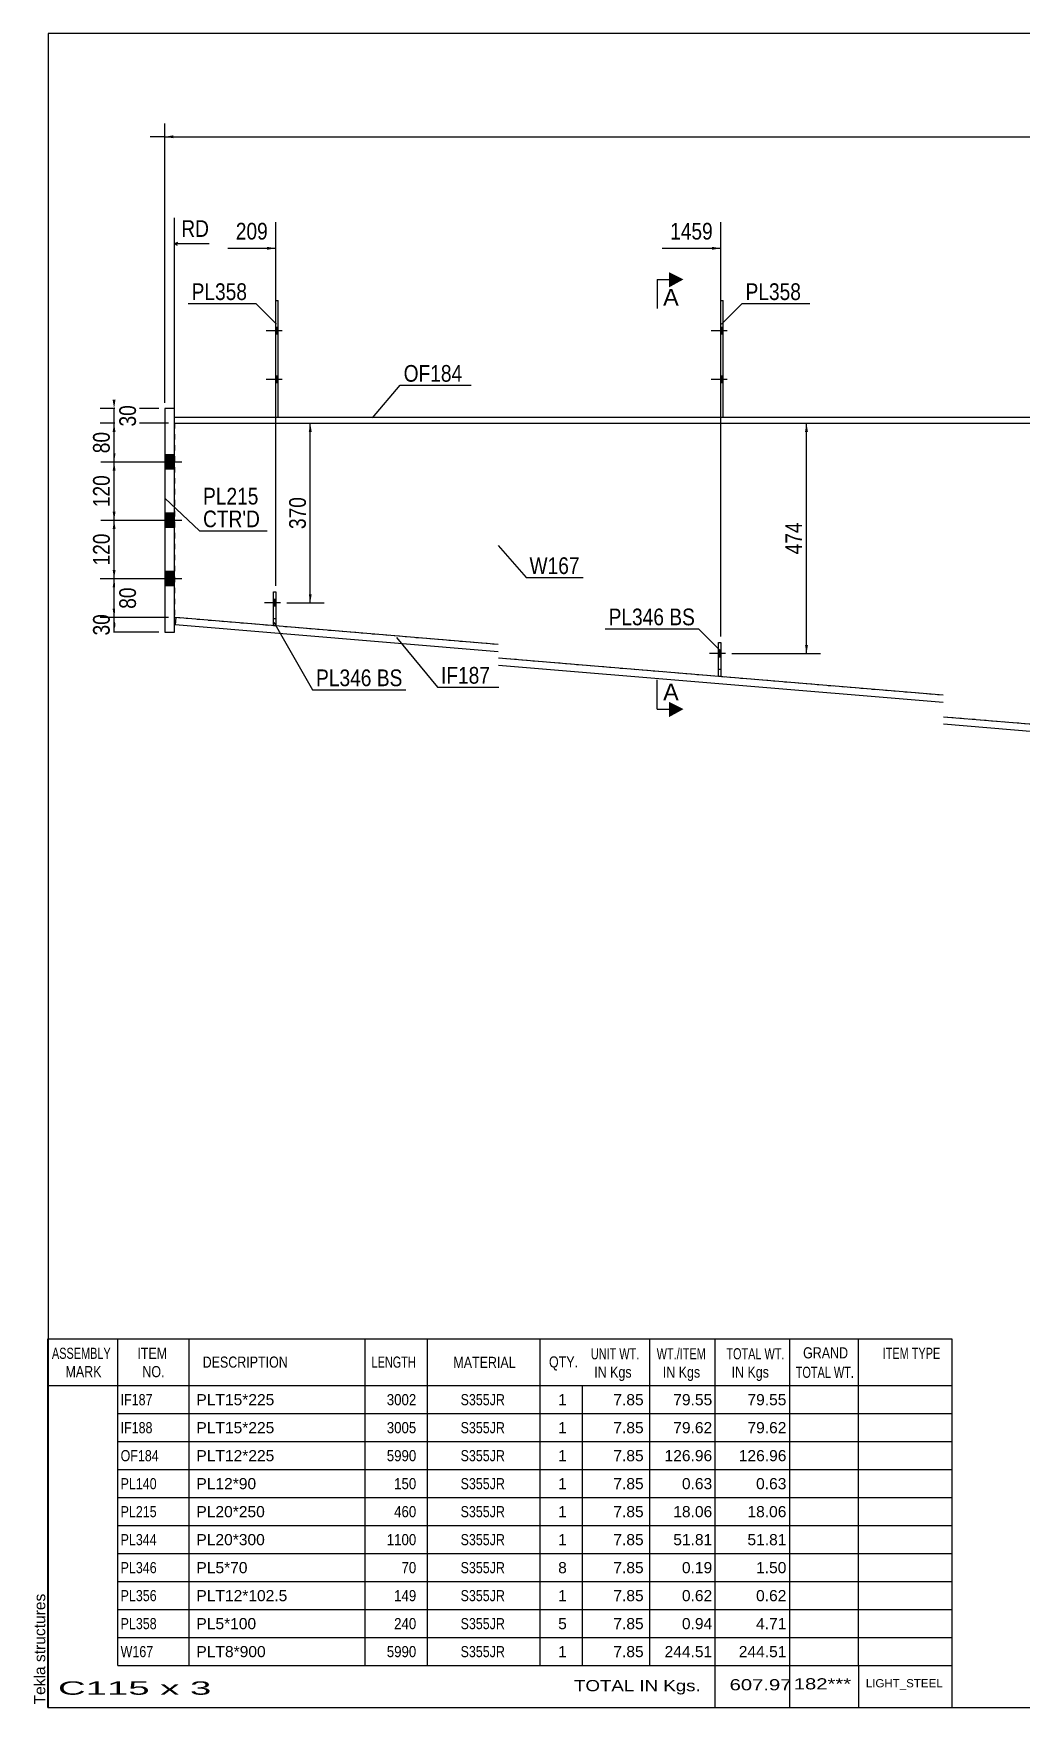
# Model space of a CAD drawing. Header units: millimetres. Extents: x -274 to 139, y -148 to 139.
# Drawn here: x -273.7 to -104.4, y -148 to 139 of the extents above; entities that cross this region are included whole.
import ezdxf

# ---------------------------------------------------------------- set-up
doc = ezdxf.new("R2010")
doc.units = ezdxf.units.MM
doc.linetypes.add('DXK_LINE_DOT1', pattern=[1.8814, 0.9407, -0.9407])
doc.linetypes.add('DXK_LINE_DOT2', pattern=[3.9198, 1.9599, -1.9599])
doc.styles.add('Arial', font='ARIAL.TTF', dxfattribs={"height": 0.2})
doc.styles.add('Arial Narrow', font='ARIALN.TTF', dxfattribs={"height": 0.2})

# ---------------------------------------------------------------- blocks, each defined once
blk = doc.blocks.new('Unknown-622306118-1210')
at = {"color": 5, "linetype": 'Continuous'}
for p, q in [((138.78, 139.04), (-271.22, 139.04)), ((-271.22, 139.04), (-271.22, -147.96)), ((138.78, -147.96), (138.78, 139.04)), ((-271.22, -147.96), (138.78, -147.96))]:
    blk.add_line(p, q, dxfattribs=at)
at = {"color": 174, "linetype": 'Continuous', "style": 'Arial'}
blk.add_text('Tekla structures', height=1.9102, rotation=90, dxfattribs=at).set_placement((-271.72, -147.46))
blk = doc.blocks.new('Part-622306118-5937 - 1360')
at = {"color": 7, "linetype": 'DXK_LINE_DOT1'}
for p, q in [((-232.62, 37.49), (-232.62, 43.32)), ((-232.62, 43.32), (-232.2, 43.32)), ((-232.2, 43.32), (-232.2, 37.49)), ((-232.62, 38.74), (-232.2, 38.74)), ((-232.2, 37.49), (-232.62, 37.49))]:
    blk.add_line(p, q, dxfattribs=at)
blk = doc.blocks.new('Part-622306118-1471 - 1360')
at = {"color": 2, "linetype": 'Continuous'}
for p, q in [((-249.33, 38.88), (-249.44, 37.63)), ((-194.12, 33.01), (-249.44, 37.63)), ((-194.12, 34.27), (-249.33, 38.88)), ((-117.85, 25.57), (-194.02, 31.93)), ((-117.85, 24.32), (-194.02, 30.67)), ((-72.47, 18.06), (-117.75, 21.84)), ((-72.57, 16.82), (-117.75, 20.59)), ((-72.57, 16.82), (-72.47, 18.06))]:
    blk.add_line(p, q, dxfattribs=at)
blk = doc.blocks.new('Bolt-622306118-1734 - 1360')
at = {"color": 3, "linetype": 'DXK_LINE_DOT2'}
for p, q in [((-155.14, 32.71), (-157.89, 32.71)), ((-155.93, 33.29), (-156.35, 33.29)), ((-155.93, 32.13), (-156.35, 32.13))]:
    blk.add_line(p, q, dxfattribs=at)
blk = doc.blocks.new('Part-622306118-1449 - 1360')
at = {"color": 2, "linetype": 'Continuous'}
for p, q in [((-249.58, 73.23), (-194.12, 73.23)), ((-249.58, 72.23), (-194.12, 72.23)), ((-194.02, 73.23), (-117.85, 73.23)), ((-194.02, 72.23), (-117.85, 72.23)), ((-117.75, 73.23), (-35.47, 73.23)), ((-117.75, 72.23), (-35.47, 72.23)), ((-35.37, 73.23), (40.51, 73.23)), ((-35.37, 72.23), (40.51, 72.23)), ((40.61, 73.23), (93.81, 73.23)), ((40.61, 72.23), (93.81, 72.23))]:
    blk.add_line(p, q, dxfattribs=at)
at = {"color": 7, "linetype": 'DXK_LINE_DOT1'}
for p, q in [((-249.58, 72.23), (-249.58, 73.23)), ((93.81, 72.23), (93.81, 73.23))]:
    blk.add_line(p, q, dxfattribs=at)
blk = doc.blocks.new('Part-622306118-1498 - 1360')
at = {"color": 7, "linetype": 'DXK_LINE_DOT1'}
for p, q in [((-249.58, 72.23), (-194.12, 72.23)), ((-249.58, 72.23), (-249.58, 38.9)), ((-194.02, 72.23), (-117.85, 72.23)), ((-117.75, 72.23), (-35.47, 72.23)), ((-35.37, 72.23), (40.51, 72.23)), ((40.61, 72.23), (93.81, 72.23)), ((93.81, 72.23), (93.81, -2.77)), ((-194.12, 34.27), (-249.33, 38.88)), ((-117.85, 25.57), (-194.02, 31.93)), ((-35.47, 14.97), (-117.75, 21.84)), ((40.51, 5.4), (-35.37, 11.73)), ((93.81, -2.77), (40.61, 1.67))]:
    blk.add_line(p, q, dxfattribs=at)
at = {"color": 2, "linetype": 'Continuous'}
blk.add_line((-249.58, 38.9), (-249.33, 38.88), dxfattribs=at)
blk = doc.blocks.new('Bolt-622306118-5947 - 1360')
at = {"linetype": 'Continuous'}
blk.add_hatch(color=3, dxfattribs=at).paths.add_polyline_path([(-232.2, 40.82), (-232.2, 41.99), (-232.62, 41.99), (-232.62, 40.82)])
at = {"color": 3, "linetype": 'Continuous'}
for p, q in [((-231.41, 41.4), (-234.16, 41.4)), ((-232.2, 41.99), (-232.62, 41.99)), ((-232.2, 40.82), (-232.62, 40.82))]:
    blk.add_line(p, q, dxfattribs=at)
blk = doc.blocks.new('Part-622306118-1506 - 1360')
at = {"color": 7, "linetype": 'DXK_LINE_DOT1'}
for p, q in [((-156.35, 28.79), (-156.35, 34.63)), ((-156.35, 34.63), (-155.93, 34.63)), ((-155.93, 34.63), (-155.93, 28.79)), ((-156.35, 30.04), (-155.93, 30.04)), ((-155.93, 28.79), (-156.35, 28.79))]:
    blk.add_line(p, q, dxfattribs=at)
blk = doc.blocks.new('Bolt-622306118-1737 - 1360')
at = {"linetype": 'Continuous'}
blk.add_hatch(color=3, dxfattribs=at).paths.add_polyline_path([(-155.93, 32.13), (-155.93, 33.29), (-156.35, 33.29), (-156.35, 32.13)])
at = {"color": 3, "linetype": 'Continuous'}
for p, q in [((-155.14, 32.71), (-157.89, 32.71)), ((-155.93, 33.29), (-156.35, 33.29)), ((-155.93, 32.13), (-156.35, 32.13))]:
    blk.add_line(p, q, dxfattribs=at)
blk = doc.blocks.new('Part-622306118-1607 - 1360')
at = {"color": 2, "linetype": 'Continuous'}
for p, q in [((-249.58, 74.73), (-251.25, 74.73)), ((-251.25, 74.73), (-251.25, 36.4)), ((-249.58, 36.4), (-249.58, 74.73)), ((-251.25, 36.4), (-249.58, 36.4))]:
    blk.add_line(p, q, dxfattribs=at)
blk = doc.blocks.new('Part-622306118-1553 - 1360')
at = {"color": 2, "linetype": 'Continuous'}
for p, q in [((-156.35, 28.79), (-156.35, 34.63)), ((-156.35, 34.63), (-155.93, 34.63)), ((-155.93, 34.63), (-155.93, 28.79)), ((-155.93, 28.79), (-156.35, 28.79))]:
    blk.add_line(p, q, dxfattribs=at)
blk = doc.blocks.new('Bolt-622306118-1554 - 1360')
at = {"linetype": 'Continuous'}
for points in [[(-251.25, 66.81), (-251.25, 64.31), (-249.58, 64.31), (-249.58, 66.81)], [(-251.25, 66.81), (-251.25, 64.31), (-249.58, 64.31), (-249.58, 66.81)], [(-251.25, 56.81), (-251.25, 54.31), (-249.58, 54.31), (-249.58, 56.81)], [(-251.25, 56.81), (-251.25, 54.31), (-249.58, 54.31), (-249.58, 56.81)], [(-251.25, 46.81), (-251.25, 44.31), (-249.58, 44.31), (-249.58, 46.81)], [(-251.25, 46.81), (-251.25, 44.31), (-249.58, 44.31), (-249.58, 46.81)]]:
    blk.add_hatch(color=3, dxfattribs=at).paths.add_polyline_path(points)
at = {"color": 3, "linetype": 'Continuous'}
for p, q in [((-249.58, 66.81), (-251.25, 66.81)), ((-249.58, 66.81), (-251.25, 66.81)), ((-248.33, 65.56), (-251.25, 65.56)), ((-248.33, 65.56), (-251.25, 65.56)), ((-249.58, 64.31), (-251.25, 64.31)), ((-249.58, 64.31), (-251.25, 64.31)), ((-249.58, 56.81), (-251.25, 56.81)), ((-249.58, 56.81), (-251.25, 56.81)), ((-248.33, 55.56), (-251.25, 55.56)), ((-248.33, 55.56), (-251.25, 55.56)), ((-249.58, 54.31), (-251.25, 54.31)), ((-249.58, 54.31), (-251.25, 54.31)), ((-249.58, 46.81), (-251.25, 46.81)), ((-249.58, 46.81), (-251.25, 46.81)), ((-248.33, 45.56), (-251.25, 45.56)), ((-248.33, 45.56), (-251.25, 45.56)), ((-249.58, 44.31), (-251.25, 44.31)), ((-249.58, 44.31), (-251.25, 44.31))]:
    blk.add_line(p, q, dxfattribs=at)
blk = doc.blocks.new('Part-622306118-1743 - 1360')
at = {"color": 2, "linetype": 'Continuous'}
for p, q in [((-155.93, 73.23), (-155.93, 93.23)), ((-155.93, 93.23), (-155.52, 93.23)), ((-155.52, 73.23), (-155.52, 93.23))]:
    blk.add_line(p, q, dxfattribs=at)
at = {"color": 7, "linetype": 'DXK_LINE_DOT1'}
blk.add_line((-155.93, 73.23), (-155.52, 73.23), dxfattribs=at)
blk = doc.blocks.new('Bolt-622306118-1744 - 1360')
at = {"linetype": 'Continuous'}
for points in [[(-155.52, 87.48), (-155.52, 88.65), (-155.93, 88.65), (-155.93, 87.48)], [(-155.52, 87.48), (-155.52, 88.65), (-155.93, 88.65), (-155.93, 87.48)], [(-155.52, 79.15), (-155.52, 80.31), (-155.93, 80.31), (-155.93, 79.15)], [(-155.52, 79.15), (-155.52, 80.31), (-155.93, 80.31), (-155.93, 79.15)]]:
    blk.add_hatch(color=3, dxfattribs=at).paths.add_polyline_path(points)
at = {"color": 3, "linetype": 'Continuous'}
for p, q in [((-154.85, 88.06), (-157.6, 88.06)), ((-154.85, 88.06), (-157.6, 88.06)), ((-155.52, 88.65), (-155.93, 88.65)), ((-155.52, 88.65), (-155.93, 88.65)), ((-155.52, 87.48), (-155.93, 87.48)), ((-155.52, 87.48), (-155.93, 87.48)), ((-154.85, 79.73), (-157.6, 79.73)), ((-154.85, 79.73), (-157.6, 79.73)), ((-155.52, 80.31), (-155.93, 80.31)), ((-155.52, 80.31), (-155.93, 80.31)), ((-155.52, 79.15), (-155.93, 79.15)), ((-155.52, 79.15), (-155.93, 79.15))]:
    blk.add_line(p, q, dxfattribs=at)
blk = doc.blocks.new('Part-622306118-5936 - 1360')
at = {"color": 2, "linetype": 'Continuous'}
for p, q in [((-232.2, 73.23), (-232.2, 93.23)), ((-232.2, 93.23), (-231.78, 93.23)), ((-231.78, 73.23), (-231.78, 93.23))]:
    blk.add_line(p, q, dxfattribs=at)
at = {"color": 7, "linetype": 'DXK_LINE_DOT1'}
blk.add_line((-232.2, 73.23), (-231.78, 73.23), dxfattribs=at)
blk = doc.blocks.new('Part-622306118-5940 - 1360')
at = {"color": 2, "linetype": 'Continuous'}
for p, q in [((-232.62, 37.49), (-232.62, 43.32)), ((-232.62, 43.32), (-232.2, 43.32)), ((-232.2, 43.32), (-232.2, 37.49)), ((-232.2, 37.49), (-232.62, 37.49))]:
    blk.add_line(p, q, dxfattribs=at)
blk = doc.blocks.new('Bolt-622306118-5943 - 1360')
at = {"linetype": 'Continuous'}
for points in [[(-231.78, 87.48), (-231.78, 88.65), (-232.2, 88.65), (-232.2, 87.48)], [(-231.78, 87.48), (-231.78, 88.65), (-232.2, 88.65), (-232.2, 87.48)], [(-231.78, 79.15), (-231.78, 80.31), (-232.2, 80.31), (-232.2, 79.15)], [(-231.78, 79.15), (-231.78, 80.31), (-232.2, 80.31), (-232.2, 79.15)]]:
    blk.add_hatch(color=3, dxfattribs=at).paths.add_polyline_path(points)
at = {"color": 3, "linetype": 'Continuous'}
for p, q in [((-231.12, 88.06), (-233.87, 88.06)), ((-231.12, 88.06), (-233.87, 88.06)), ((-231.78, 88.65), (-232.2, 88.65)), ((-231.78, 88.65), (-232.2, 88.65)), ((-231.78, 87.48), (-232.2, 87.48)), ((-231.78, 87.48), (-232.2, 87.48)), ((-231.12, 79.73), (-233.87, 79.73)), ((-231.12, 79.73), (-233.87, 79.73)), ((-231.78, 80.31), (-232.2, 80.31)), ((-231.78, 80.31), (-232.2, 80.31)), ((-231.78, 79.15), (-232.2, 79.15)), ((-231.78, 79.15), (-232.2, 79.15))]:
    blk.add_line(p, q, dxfattribs=at)
blk = doc.blocks.new('Bolt-622306118-5944 - 1360')
at = {"color": 3, "linetype": 'DXK_LINE_DOT2'}
for p, q in [((-231.41, 41.4), (-234.16, 41.4)), ((-232.2, 41.99), (-232.62, 41.99)), ((-232.2, 40.82), (-232.62, 40.82))]:
    blk.add_line(p, q, dxfattribs=at)
blk = doc.blocks.new('StraightDimension-622306118-2056 - 1360')
at = {"linetype": 'Continuous'}
for points in [[(-141.5, 70.73), (-141.25, 72.23), (-141, 70.73)], [(-141, 34.21), (-141.25, 32.71), (-141.5, 34.21)]]:
    blk.add_hatch(color=7, dxfattribs=at).paths.add_polyline_path(points)
at = {"color": 7, "linetype": 'Continuous'}
for p, q in [((-154.04, 72.23), (-138.85, 72.23)), ((-141.25, 32.71), (-141.25, 72.23)), ((-154.04, 32.71), (-138.85, 32.71))]:
    blk.add_line(p, q, dxfattribs=at)
at = {"color": 0}
blk.add_wipeout([(-141.4, 55.81), (-145.6, 55.81), (-145.6, 49.13), (-141.4, 49.13)], dxfattribs=at)
at = {"color": 3, "style": 'Arial Narrow'}
blk.add_text('474', height=2.863, rotation=90.0002, dxfattribs=at).set_placement((-142, 49.73))
blk = doc.blocks.new('StraightDimension-622306118-1931 - 1360')
at = {"linetype": 'Continuous'}
for points in [[(-260.17, 54.06), (-259.92, 55.56), (-259.67, 54.06)], [(-259.67, 47.06), (-259.92, 45.56), (-260.17, 47.06)]]:
    blk.add_hatch(color=7, dxfattribs=at).paths.add_polyline_path(points)
at = {"color": 7, "linetype": 'Continuous'}
for p, q in [((-250.58, 55.56), (-262.17, 55.56)), ((-259.92, 45.56), (-259.92, 55.56)), ((-250.58, 45.56), (-262.17, 45.56))]:
    blk.add_line(p, q, dxfattribs=at)
at = {"color": 0}
blk.add_wipeout([(-260.08, 53.9), (-264.28, 53.9), (-264.28, 47.22), (-260.08, 47.22)], dxfattribs=at)
at = {"color": 3, "style": 'Arial Narrow'}
blk.add_text('120', height=2.863, rotation=90.0002, dxfattribs=at).set_placement((-260.67, 47.82))
blk = doc.blocks.new('StraightDimension-622306118-1920 - 1360')
at = {"linetype": 'Continuous'}
for points in [[(-260.17, 37.4), (-259.92, 38.9), (-259.67, 37.4)], [(-259.67, 37.9), (-259.92, 36.4), (-260.17, 37.9)]]:
    blk.add_hatch(color=7, dxfattribs=at).paths.add_polyline_path(points)
at = {"color": 7, "linetype": 'Continuous'}
for p, q in [((-250.58, 38.9), (-262.17, 38.9)), ((-259.92, 36.4), (-259.92, 38.9)), ((-252.25, 36.4), (-262.17, 36.4))]:
    blk.add_line(p, q, dxfattribs=at)
at = {"color": 0}
blk.add_wipeout([(-260.07, 40.07), (-264.27, 40.07), (-264.27, 35.22), (-260.07, 35.22)], dxfattribs=at)
at = {"color": 3, "style": 'Arial Narrow'}
blk.add_text('30', height=2.863, rotation=90.0002, dxfattribs=at).set_placement((-260.67, 35.82))
blk = doc.blocks.new('StraightDimension-622306118-1948 - 1360')
at = {"linetype": 'Continuous'}
for points in [[(-260.17, 70.73), (-259.92, 72.23), (-259.67, 70.73)], [(-259.67, 67.06), (-259.92, 65.56), (-260.17, 67.06)]]:
    blk.add_hatch(color=7, dxfattribs=at).paths.add_polyline_path(points)
at = {"color": 7, "linetype": 'Continuous'}
for p, q in [((-250.58, 72.23), (-262.17, 72.23)), ((-259.92, 65.56), (-259.92, 72.23)), ((-250.58, 65.56), (-262.17, 65.56))]:
    blk.add_line(p, q, dxfattribs=at)
at = {"color": 0}
blk.add_wipeout([(-260.07, 71.32), (-264.27, 71.32), (-264.27, 66.47), (-260.07, 66.47)], dxfattribs=at)
at = {"color": 3, "style": 'Arial Narrow'}
blk.add_text('80', height=2.863, rotation=90.0002, dxfattribs=at).set_placement((-260.67, 67.07))
blk = doc.blocks.new('StraightDimension-622306118-1965 - 1360')
at = {"linetype": 'Continuous'}
for points in [[(-259.67, 76.23), (-259.92, 74.73), (-260.17, 76.23)], [(-260.17, 70.73), (-259.92, 72.23), (-259.67, 70.73)]]:
    blk.add_hatch(color=7, dxfattribs=at).paths.add_polyline_path(points)
at = {"color": 7, "linetype": 'Continuous'}
for p, q in [((-252.25, 74.73), (-262.32, 74.73)), ((-259.92, 72.23), (-259.92, 74.73)), ((-250.58, 72.23), (-262.32, 72.23))]:
    blk.add_line(p, q, dxfattribs=at)
at = {"color": 0}
blk.add_wipeout([(-255.57, 75.91), (-259.77, 75.91), (-259.77, 71.05), (-255.57, 71.05)], dxfattribs=at)
at = {"color": 3, "style": 'Arial Narrow'}
blk.add_text('30', height=2.863, rotation=90.0002, dxfattribs=at).set_placement((-256.17, 71.65))
blk = doc.blocks.new('StraightDimension-622306118-1975 - 1360')
at = {"linetype": 'Continuous'}
for points in [[(-260.17, 44.06), (-259.92, 45.56), (-259.67, 44.06)], [(-259.67, 40.4), (-259.92, 38.9), (-260.17, 40.4)]]:
    blk.add_hatch(color=7, dxfattribs=at).paths.add_polyline_path(points)
at = {"color": 7, "linetype": 'Continuous'}
for p, q in [((-250.58, 45.56), (-262.32, 45.56)), ((-259.92, 38.9), (-259.92, 45.56)), ((-250.58, 38.9), (-262.32, 38.9))]:
    blk.add_line(p, q, dxfattribs=at)
at = {"color": 0}
blk.add_wipeout([(-255.57, 44.66), (-259.77, 44.66), (-259.77, 39.8), (-255.57, 39.8)], dxfattribs=at)
at = {"color": 3, "style": 'Arial Narrow'}
blk.add_text('80', height=2.863, rotation=90.0002, dxfattribs=at).set_placement((-256.17, 40.4))
blk = doc.blocks.new('StraightDimension-622306118-1992 - 1360')
at = {"linetype": 'Continuous'}
for points in [[(-260.17, 64.06), (-259.92, 65.56), (-259.67, 64.06)], [(-259.67, 57.06), (-259.92, 55.56), (-260.17, 57.06)]]:
    blk.add_hatch(color=7, dxfattribs=at).paths.add_polyline_path(points)
at = {"color": 7, "linetype": 'Continuous'}
for p, q in [((-250.58, 65.56), (-262.17, 65.56)), ((-259.92, 55.56), (-259.92, 65.56)), ((-250.58, 55.56), (-262.17, 55.56))]:
    blk.add_line(p, q, dxfattribs=at)
at = {"color": 0}
blk.add_wipeout([(-260.08, 63.9), (-264.28, 63.9), (-264.28, 57.22), (-260.08, 57.22)], dxfattribs=at)
at = {"color": 3, "style": 'Arial Narrow'}
blk.add_text('120', height=2.863, rotation=90.0002, dxfattribs=at).set_placement((-260.67, 57.82))
blk = doc.blocks.new('StraightDimension-622306118-2010 - 1360')
at = {"linetype": 'Continuous'}
for points in [[(-249.75, 121.08), (-251.25, 121.33), (-249.75, 121.58)], [(93.97, 121.58), (95.47, 121.33), (93.97, 121.08)]]:
    blk.add_hatch(color=7, dxfattribs=at).paths.add_polyline_path(points)
at = {"color": 7, "linetype": 'Continuous'}
for p, q in [((-251.25, 75.73), (-251.25, 123.58)), ((95.47, 81.56), (95.47, 123.58)), ((-251.25, 121.33), (-253.75, 121.33)), ((-251.25, 121.33), (95.47, 121.33)), ((95.47, 121.33), (97.97, 121.33))]:
    blk.add_line(p, q, dxfattribs=at)
at = {"color": 0}
blk.add_wipeout([(-73.63, 121.48), (-73.63, 125.68), (-82.14, 125.68), (-82.14, 121.48)], dxfattribs=at)
at = {"color": 3, "style": 'Arial Narrow'}
blk.add_text('6030', height=2.863, dxfattribs=at).set_placement((-81.54, 122.08))
blk = doc.blocks.new('StraightDimension-622306118-6628 - 1360')
at = {"linetype": 'Continuous'}
blk.add_hatch(color=7, dxfattribs=at).paths.add_polyline_path([(-157.43, 102.46), (-155.93, 102.21), (-157.43, 101.96)])
at = {"color": 7, "linetype": 'Continuous'}
for p, q in [((-155.93, 35.63), (-155.93, 106.71)), ((-165.99, 102.21), (-155.93, 102.21))]:
    blk.add_line(p, q, dxfattribs=at)
at = {"color": 0}
blk.add_wipeout([(-156.71, 103.11), (-156.71, 107.31), (-165.22, 107.31), (-165.22, 103.11)], dxfattribs=at)
at = {"color": 3, "style": 'Arial Narrow'}
blk.add_text('1459', height=2.863, dxfattribs=at).set_placement((-164.62, 103.71))
blk = doc.blocks.new('StraightDimension-622306118-6629 - 1360')
at = {"linetype": 'Continuous'}
blk.add_hatch(color=7, dxfattribs=at).paths.add_polyline_path([(-233.7, 102.46), (-232.2, 102.21), (-233.7, 101.96)])
at = {"color": 7, "linetype": 'Continuous'}
for p, q in [((-232.2, 44.32), (-232.2, 106.71)), ((-240.43, 102.21), (-232.2, 102.21))]:
    blk.add_line(p, q, dxfattribs=at)
at = {"color": 0, "linetype": 'Continuous'}
blk.add_wipeout([(-243.05, 103.56), (-243.05, 107.76), (-249, 107.76), (-249, 103.56)], dxfattribs=at)
at = {"color": 7, "linetype": 'Continuous'}
for p, q in [((-249.58, 74.23), (-249.58, 107.46)), ((-249.08, 103.21), (-249.58, 102.96)), ((-249.08, 102.71), (-249.58, 102.96)), ((-243.65, 102.96), (-249.58, 102.96))]:
    blk.add_line(p, q, dxfattribs=at)
at = {"color": 3, "linetype": 'Continuous', "style": 'Arial Narrow'}
blk.add_text('RD', height=2.863, dxfattribs=at).set_placement((-248.4, 104.16))
at = {"color": 0}
blk.add_wipeout([(-232.97, 103.11), (-232.97, 107.31), (-239.66, 107.31), (-239.66, 103.11)], dxfattribs=at)
at = {"color": 3, "style": 'Arial Narrow'}
blk.add_text('209', height=2.863, dxfattribs=at).set_placement((-239.06, 103.71))
blk = doc.blocks.new('StraightDimension-622306118-6687 - 1360')
at = {"linetype": 'Continuous'}
for points in [[(-226.55, 70.73), (-226.3, 72.23), (-226.05, 70.73)], [(-226.05, 42.9), (-226.3, 41.4), (-226.55, 42.9)]]:
    blk.add_hatch(color=7, dxfattribs=at).paths.add_polyline_path(points)
at = {"color": 7, "linetype": 'Continuous'}
for p, q in [((-228.35, 72.23), (-223.9, 72.23)), ((-226.3, 41.4), (-226.3, 72.23)), ((-230.3, 41.4), (-223.9, 41.4))]:
    blk.add_line(p, q, dxfattribs=at)
at = {"color": 0}
blk.add_wipeout([(-226.45, 60.16), (-230.65, 60.16), (-230.65, 53.47), (-226.45, 53.47)], dxfattribs=at)
at = {"color": 3, "style": 'Arial Narrow'}
blk.add_text('370', height=2.863, rotation=90.0002, dxfattribs=at).set_placement((-227.05, 54.07))
blk = doc.blocks.new('CBS_BOM-622306118-6729')
at = {"color": 7, "linetype": 'Continuous'}
for p, q in [((-271.25, -92.79), (-271.25, -84.79)), ((-271.25, -84.79), (-116.33, -84.79)), ((-259.25, -92.79), (-259.25, -84.79)), ((-247.06, -92.79), (-247.06, -84.79)), ((-216.9, -92.79), (-216.9, -84.79)), ((-206.22, -92.79), (-206.22, -84.79)), ((-186.9, -92.79), (-186.9, -84.79)), ((-168.1, -92.79), (-168.1, -84.79)), ((-156.89, -92.79), (-156.89, -84.79)), ((-144.1, -92.79), (-144.1, -84.79)), ((-132.35, -92.79), (-132.35, -84.79)), ((-116.33, -84.8), (-116.34, -92.78)), ((-271.25, -92.79), (-116.33, -92.79)), ((-271.25, -97.59), (-271.25, -92.79)), ((-259.25, -97.59), (-259.25, -92.79)), ((-247.06, -97.59), (-247.06, -92.79)), ((-216.9, -97.59), (-216.9, -92.79)), ((-206.22, -97.59), (-206.22, -92.79)), ((-186.9, -97.59), (-186.9, -92.79)), ((-179.64, -97.59), (-179.64, -92.79)), ((-168.1, -97.59), (-168.1, -92.79)), ((-156.89, -97.59), (-156.89, -92.79)), ((-144.1, -97.59), (-144.1, -92.79)), ((-132.34, -97.59), (-132.34, -92.79)), ((-116.33, -92.8), (-116.33, -97.59)), ((-271.25, -102.39), (-271.25, -97.59)), ((-259.25, -97.59), (-116.33, -97.59)), ((-259.25, -102.39), (-259.25, -97.59)), ((-247.06, -102.39), (-247.06, -97.59)), ((-216.9, -102.39), (-216.9, -97.59)), ((-206.22, -102.39), (-206.22, -97.59)), ((-186.9, -102.39), (-186.9, -97.59)), ((-179.64, -102.39), (-179.64, -97.59)), ((-168.1, -102.39), (-168.1, -97.59)), ((-156.89, -102.39), (-156.89, -97.59)), ((-144.1, -102.39), (-144.1, -97.59)), ((-132.34, -102.39), (-132.34, -97.59)), ((-116.33, -97.6), (-116.33, -102.39)), ((-271.25, -107.19), (-271.25, -102.39)), ((-259.25, -102.39), (-116.33, -102.39)), ((-259.25, -107.19), (-259.25, -102.39)), ((-247.06, -107.19), (-247.06, -102.39)), ((-216.9, -107.19), (-216.9, -102.39)), ((-206.22, -107.19), (-206.22, -102.39)), ((-186.9, -107.19), (-186.9, -102.39)), ((-179.64, -107.19), (-179.64, -102.39)), ((-168.1, -107.19), (-168.1, -102.39)), ((-156.89, -107.19), (-156.89, -102.39)), ((-144.1, -107.19), (-144.1, -102.39)), ((-132.34, -107.19), (-132.34, -102.39)), ((-116.33, -102.4), (-116.33, -107.19)), ((-271.25, -111.99), (-271.25, -107.19)), ((-259.25, -107.19), (-116.33, -107.19)), ((-259.25, -111.99), (-259.25, -107.19)), ((-247.06, -111.99), (-247.06, -107.19)), ((-216.9, -111.99), (-216.9, -107.19)), ((-206.22, -111.99), (-206.22, -107.19)), ((-186.9, -111.99), (-186.9, -107.19)), ((-179.64, -111.99), (-179.64, -107.19)), ((-168.1, -111.99), (-168.1, -107.19)), ((-156.89, -111.99), (-156.89, -107.19)), ((-144.1, -111.99), (-144.1, -107.19)), ((-132.34, -111.99), (-132.34, -107.19)), ((-116.33, -107.2), (-116.33, -111.99)), ((-271.25, -116.79), (-271.25, -111.99)), ((-259.25, -111.99), (-116.33, -111.99)), ((-259.25, -116.79), (-259.25, -111.99)), ((-247.06, -116.79), (-247.06, -111.99)), ((-216.9, -116.79), (-216.9, -111.99)), ((-206.22, -116.79), (-206.22, -111.99)), ((-186.9, -116.79), (-186.9, -111.99)), ((-179.64, -116.79), (-179.64, -111.99)), ((-168.1, -116.79), (-168.1, -111.99)), ((-156.89, -116.79), (-156.89, -111.99)), ((-144.1, -116.79), (-144.1, -111.99)), ((-132.34, -116.79), (-132.34, -111.99)), ((-116.33, -112), (-116.33, -116.79)), ((-271.25, -121.59), (-271.25, -116.79)), ((-259.25, -116.79), (-116.33, -116.79)), ((-259.25, -121.59), (-259.25, -116.79)), ((-247.06, -121.59), (-247.06, -116.79)), ((-216.9, -121.59), (-216.9, -116.79)), ((-206.22, -121.59), (-206.22, -116.79)), ((-186.9, -121.59), (-186.9, -116.79)), ((-179.64, -121.59), (-179.64, -116.79)), ((-168.1, -121.59), (-168.1, -116.79)), ((-156.89, -121.59), (-156.89, -116.79)), ((-144.1, -121.59), (-144.1, -116.79)), ((-132.34, -121.59), (-132.34, -116.79)), ((-116.33, -116.8), (-116.33, -121.59)), ((-271.25, -126.39), (-271.25, -121.59)), ((-259.25, -121.59), (-116.33, -121.59)), ((-259.25, -126.39), (-259.25, -121.59)), ((-247.06, -126.39), (-247.06, -121.59)), ((-216.9, -126.39), (-216.9, -121.59)), ((-206.22, -126.39), (-206.22, -121.59)), ((-186.9, -126.39), (-186.9, -121.59)), ((-179.64, -126.39), (-179.64, -121.59)), ((-168.1, -126.39), (-168.1, -121.59)), ((-156.89, -126.39), (-156.89, -121.59)), ((-144.1, -126.39), (-144.1, -121.59)), ((-132.34, -126.39), (-132.34, -121.59)), ((-116.33, -121.6), (-116.33, -126.39)), ((-271.25, -131.19), (-271.25, -126.39)), ((-259.25, -126.39), (-116.33, -126.39)), ((-259.25, -131.19), (-259.25, -126.39)), ((-247.06, -131.19), (-247.06, -126.39)), ((-216.9, -131.19), (-216.9, -126.39)), ((-206.22, -131.19), (-206.22, -126.39)), ((-186.9, -131.19), (-186.9, -126.39)), ((-179.64, -131.19), (-179.64, -126.39)), ((-168.1, -131.19), (-168.1, -126.39)), ((-156.89, -131.19), (-156.89, -126.39)), ((-144.1, -131.19), (-144.1, -126.39)), ((-132.34, -131.19), (-132.34, -126.39)), ((-116.33, -126.4), (-116.33, -131.19)), ((-271.25, -135.99), (-271.25, -131.19)), ((-259.25, -131.19), (-116.33, -131.19)), ((-259.25, -135.99), (-259.25, -131.19)), ((-247.06, -135.99), (-247.06, -131.19)), ((-216.9, -135.99), (-216.9, -131.19)), ((-206.22, -135.99), (-206.22, -131.19)), ((-186.9, -135.99), (-186.9, -131.19)), ((-179.64, -135.99), (-179.64, -131.19)), ((-168.1, -135.99), (-168.1, -131.19)), ((-156.89, -135.99), (-156.89, -131.19)), ((-144.1, -135.99), (-144.1, -131.19)), ((-132.34, -135.99), (-132.34, -131.19)), ((-116.33, -131.2), (-116.33, -135.99)), ((-271.25, -140.79), (-271.25, -135.99)), ((-259.25, -135.99), (-116.33, -135.99)), ((-259.25, -140.79), (-259.25, -135.99)), ((-247.06, -140.79), (-247.06, -135.99)), ((-216.9, -140.79), (-216.9, -135.99)), ((-206.22, -140.79), (-206.22, -135.99)), ((-186.9, -140.79), (-186.9, -135.99)), ((-179.64, -140.79), (-179.64, -135.99)), ((-168.1, -140.79), (-168.1, -135.99)), ((-156.89, -140.79), (-156.89, -135.99)), ((-144.1, -140.79), (-144.1, -135.99)), ((-132.34, -140.79), (-132.34, -135.99)), ((-116.33, -136), (-116.33, -140.79)), ((-271.25, -147.99), (-271.25, -140.81)), ((-259.25, -140.79), (-116.33, -140.79)), ((-156.89, -147.99), (-156.89, -140.81)), ((-144.1, -147.99), (-144.1, -140.81)), ((-132.3, -147.99), (-132.3, -140.81)), ((-116.33, -140.79), (-116.33, -147.99)), ((-271.25, -147.99), (-116.33, -147.99))]:
    blk.add_line(p, q, dxfattribs=at)
at = {"color": 3, "linetype": 'Continuous', "style": 'Arial'}
for s, height, width, p in [('ASSEMBLY', 1.91, 0.7, (-270.57, -88.21)), ('ITEM', 1.91, 0.8, (-255.93, -88.21)), ('DESCRIPTION', 1.9102, 0.8, (-244.74, -89.72)), ('LENGTH', 1.91, 0.7, (-215.79, -89.72)), ('MATERIAL', 1.91, 0.8, (-201.77, -89.77)), ('QTY.', 1.91, 0.8, (-185.38, -89.69)), ('UNIT WT.', 1.91, 0.7, (-178.21, -88.29)), ('WT./ITEM', 1.91, 0.7, (-166.92, -88.29)), ('TOTAL WT.', 1.91, 0.7, (-154.98, -88.29)), ('GRAND', 1.91, 0.8, (-141.83, -88.13)), ('ITEM TYPE', 1.91, 0.7, (-128.19, -88.21)), ('MARK', 1.91, 0.8, (-268.25, -91.35)), ('NO.', 1.91, 0.8, (-255.07, -91.35)), ('IN Kgs', 1.91, 0.8, (-177.63, -91.43)), ('IN Kgs', 1.91, 0.8, (-165.88, -91.43)), ('IN Kgs', 1.91, 0.8, (-154.09, -91.43)), ('TOTAL WT.', 1.91, 0.7, (-143.09, -91.47))]:
    blk.add_text(s, height=height, dxfattribs=dict(at, width=width)).set_placement(p)
at = {"color": 7, "linetype": 'Continuous', "style": 'Arial'}
for s, width, p in [('IF187', 0.8, (-258.8, -96.16)), ('3002', 0.85, (-213.18, -96.16)), ('S355JR', 0.8, (-200.53, -96.16)), ('IF188', 0.8, (-258.8, -100.96)), ('3005', 0.85, (-213.18, -100.96)), ('S355JR', 0.8, (-200.53, -100.96)), ('OF184', 0.8, (-258.8, -105.76)), ('5990', 0.85, (-213.18, -105.76)), ('S355JR', 0.8, (-200.53, -105.76)), ('PL140', 0.8, (-258.8, -110.56)), ('150', 0.85, (-211.92, -110.56)), ('S355JR', 0.8, (-200.53, -110.56)), ('PL215', 0.8, (-258.8, -115.36)), ('460', 0.85, (-211.92, -115.36)), ('S355JR', 0.8, (-200.53, -115.36)), ('PL344', 0.8, (-258.8, -120.16)), ('1100', 0.85, (-213.18, -120.16)), ('S355JR', 0.8, (-200.53, -120.16)), ('PL346', 0.8, (-258.8, -124.96)), ('70', 0.85, (-210.66, -124.96)), ('S355JR', 0.8, (-200.53, -124.96)), ('PL356', 0.8, (-258.8, -129.76)), ('149', 0.85, (-211.92, -129.76)), ('S355JR', 0.8, (-200.53, -129.76)), ('PL358', 0.8, (-258.8, -134.56)), ('240', 0.85, (-211.92, -134.56)), ('S355JR', 0.8, (-200.53, -134.56)), ('W167', 0.8, (-258.8, -139.36)), ('5990', 0.85, (-213.18, -139.36)), ('S355JR', 0.8, (-200.53, -139.36))]:
    blk.add_text(s, height=1.91, dxfattribs=dict(at, width=width)).set_placement(p)
for s, height, p in [('PLT15*225', 1.91, (-245.81, -96.16)), ('1', 1.91, (-183.81, -96.16)), ('7.85', 1.91, (-174.35, -96.16)), ('79.55', 1.91, (-164.08, -96.16)), ('79.55', 1.91, (-151.37, -96.16)), ('PLT15*225', 1.91, (-245.81, -100.96)), ('1', 1.91, (-183.81, -100.96)), ('7.85', 1.91, (-174.35, -100.96)), ('79.62', 1.91, (-164.08, -100.96)), ('79.62', 1.91, (-151.37, -100.96)), ('PLT12*225', 1.91, (-245.81, -105.76)), ('1', 1.91, (-183.81, -105.76)), ('7.85', 1.91, (-174.35, -105.76)), ('126.96', 1.91, (-165.57, -105.76)), ('126.96', 1.91, (-152.85, -105.76)), ('PL12*90', 1.91, (-245.81, -110.56)), ('1', 1.91, (-183.81, -110.56)), ('7.85', 1.91, (-174.35, -110.56)), ('0.63', 1.91, (-162.6, -110.56)), ('0.63', 1.91, (-149.89, -110.56)), ('PL20*250', 1.91, (-245.81, -115.36)), ('1', 1.91, (-183.81, -115.36)), ('7.85', 1.91, (-174.35, -115.36)), ('18.06', 1.91, (-164.08, -115.36)), ('18.06', 1.91, (-151.37, -115.36)), ('PL20*300', 1.91, (-245.81, -120.16)), ('1', 1.91, (-183.81, -120.16)), ('7.85', 1.91, (-174.35, -120.16)), ('51.81', 1.91, (-164.08, -120.16)), ('51.81', 1.91, (-151.37, -120.16)), ('PL5*70', 1.91, (-245.81, -124.96)), ('8', 1.91, (-183.81, -124.96)), ('7.85', 1.91, (-174.35, -124.96)), ('0.19', 1.91, (-162.6, -124.96)), ('1.50', 1.91, (-149.89, -124.96)), ('PLT12*102.5', 1.9102, (-245.81, -129.76)), ('1', 1.91, (-183.81, -129.76)), ('7.85', 1.91, (-174.35, -129.76)), ('0.62', 1.91, (-162.6, -129.76)), ('0.62', 1.91, (-149.89, -129.76)), ('PL5*100', 1.91, (-245.81, -134.56)), ('5', 1.91, (-183.81, -134.56)), ('7.85', 1.91, (-174.35, -134.56)), ('0.94', 1.91, (-162.6, -134.56)), ('4.71', 1.91, (-149.89, -134.56)), ('PLT8*900', 1.91, (-245.81, -139.36)), ('1', 1.91, (-183.81, -139.36)), ('7.85', 1.91, (-174.35, -139.36)), ('244.51', 1.91, (-165.57, -139.36)), ('244.51', 1.91, (-152.85, -139.36))]:
    blk.add_text(s, height=height, dxfattribs=at).set_placement(p)
at = {"color": 6, "linetype": 'Continuous', "style": 'Arial'}
for s, height, width, p in [('C115 x 3', 2.292, 2.05, (-269.53, -145.8)), ('TOTAL IN Kgs.', 1.9102, 1.2, (-181.09, -145.19)), ('607.97', 1.91, 1.3, (-154.43, -145.04)), ('182***', 1.91, 1.3, (-143.43, -144.88))]:
    blk.add_text(s, height=height, dxfattribs=dict(at, width=width)).set_placement(p)
blk.add_text('LIGHT_STEEL', height=1.4135, dxfattribs=at).set_placement((-131.08, -144.53))
blk = doc.blocks.new('Mark-622306118-1445 - 1360')
at = {"color": 0}
blk.add_wipeout([(-200.24, 79.33), (-200.24, 82.33), (-210.29, 82.33), (-210.29, 79.33)], dxfattribs=at)
blk.add_wipeout([(-200.24, 79.33), (-200.24, 82.33), (-210.29, 82.33), (-210.29, 79.33)], dxfattribs=at)
at = {"color": 7, "linetype": 'Continuous'}
for p, q in [((-215.62, 73.13), (-210.89, 78.73)), ((-210.89, 78.73), (-198.74, 78.73))]:
    blk.add_line(p, q, dxfattribs=at)
at = {"color": 3, "style": 'Arial Narrow'}
blk.add_text('OF184', height=2.863, dxfattribs=at).set_placement((-210.29, 79.33))
blk = doc.blocks.new('Mark-622306118-5979 - 1360')
at = {"color": 7, "linetype": 'Continuous'}
blk.add_line((-232.09, 89.21), (-235.63, 92.74), dxfattribs=at)
at = {"color": 0}
blk.add_wipeout([(-237.13, 93.34), (-237.13, 96.34), (-246.63, 96.34), (-246.63, 93.34)], dxfattribs=at)
blk.add_wipeout([(-237.13, 93.34), (-237.13, 96.34), (-246.63, 96.34), (-246.63, 93.34)], dxfattribs=at)
at = {"color": 7, "linetype": 'Continuous'}
blk.add_line((-247.23, 92.74), (-235.63, 92.74), dxfattribs=at)
at = {"color": 3, "style": 'Arial Narrow'}
blk.add_text('PL358', height=2.863, dxfattribs=at).set_placement((-246.63, 93.34))
blk = doc.blocks.new('Mark-622306118-1467 - 1360')
at = {"color": 0}
blk.add_wipeout([(-195.49, 27.56), (-195.49, 30.56), (-203.89, 30.56), (-203.89, 27.56)], dxfattribs=at)
blk.add_wipeout([(-195.49, 27.56), (-195.49, 30.56), (-203.89, 30.56), (-203.89, 27.56)], dxfattribs=at)
at = {"color": 7, "linetype": 'Continuous'}
for p, q in [((-211.53, 35.5), (-204.49, 26.96)), ((-204.49, 26.96), (-193.99, 26.96))]:
    blk.add_line(p, q, dxfattribs=at)
at = {"color": 3, "style": 'Arial Narrow'}
blk.add_text('IF187', height=2.863, dxfattribs=at).set_placement((-203.89, 27.56))
blk = doc.blocks.new('Mark-622306118-1739 - 1360')
at = {"color": 0}
blk.add_wipeout([(-142.18, 93.34), (-142.18, 96.34), (-151.69, 96.34), (-151.69, 93.34)], dxfattribs=at)
blk.add_wipeout([(-142.18, 93.34), (-142.18, 96.34), (-151.69, 96.34), (-151.69, 93.34)], dxfattribs=at)
at = {"color": 7, "linetype": 'Continuous'}
for p, q in [((-155.82, 89.21), (-152.29, 92.74)), ((-152.29, 92.74), (-140.68, 92.74))]:
    blk.add_line(p, q, dxfattribs=at)
at = {"color": 3, "style": 'Arial Narrow'}
blk.add_text('PL358', height=2.863, dxfattribs=at).set_placement((-151.69, 93.34))
blk = doc.blocks.new('Mark-622306118-1494 - 1360')
at = {"color": 0}
blk.add_wipeout([(-180.13, 46.36), (-180.13, 49.36), (-188.72, 49.36), (-188.72, 46.36)], dxfattribs=at)
blk.add_wipeout([(-180.13, 46.36), (-180.13, 49.36), (-188.72, 49.36), (-188.72, 46.36)], dxfattribs=at)
at = {"color": 7, "linetype": 'Continuous'}
for p, q in [((-194.1, 51.23), (-189.32, 45.76)), ((-189.32, 45.76), (-179.53, 45.76))]:
    blk.add_line(p, q, dxfattribs=at)
at = {"color": 3, "style": 'Arial Narrow'}
blk.add_text('W167', height=2.863, dxfattribs=at).set_placement((-188.72, 46.36))
blk = doc.blocks.new('SectionMark-622306118-2213 - 1360')
at = {"color": 7, "linetype": 'Continuous'}
for p, q in [((-166.82, 96.88), (-164.82, 96.88)), ((-166.82, 23.2), (-164.82, 23.2))]:
    blk.add_line(p, q, dxfattribs=at)
at = {"color": 0, "linetype": 'Continuous'}
for points in [[(-163.16, 92.38), (-163.16, 95.38), (-165.82, 95.38), (-165.82, 92.38)], [(-163.16, 24.7), (-163.16, 27.7), (-165.82, 27.7), (-165.82, 24.7)]]:
    blk.add_wipeout(points, dxfattribs=at)
at = {"linetype": 'Continuous'}
for points in [[(-164.82, 98.13), (-162.32, 96.88), (-164.82, 95.5)], [(-164.82, 24.45), (-162.32, 23.2), (-164.82, 21.82)]]:
    blk.add_hatch(color=7, dxfattribs=at).paths.add_polyline_path(points)
at = {"color": 7, "linetype": 'Continuous'}
for p, q in [((-166.82, 96.88), (-166.82, 91.88)), ((-166.82, 23.2), (-166.82, 28.2))]:
    blk.add_line(p, q, dxfattribs=at)
at = {"color": 136, "linetype": 'Continuous', "style": 'Arial'}
for p in [(-165.82, 92.38), (-165.82, 24.7)]:
    blk.add_text('A', height=2.87, dxfattribs=at).set_placement(p)
blk = doc.blocks.new('Mark-622306118-1603 - 1360')
at = {"color": 0}
blk.add_wipeout([(-235.16, 58.28), (-235.16, 61.28), (-244.67, 61.28), (-244.67, 58.28)], dxfattribs=at)
blk.add_wipeout([(-235.16, 58.28), (-235.16, 61.28), (-244.67, 61.28), (-244.67, 58.28)], dxfattribs=at)
blk.add_wipeout([(-234.91, 54.38), (-234.91, 57.38), (-244.67, 57.38), (-244.67, 54.38)], dxfattribs=at)
blk.add_wipeout([(-234.91, 54.38), (-234.91, 57.38), (-244.67, 57.38), (-244.67, 54.38)], dxfattribs=at)
at = {"color": 7, "linetype": 'Continuous'}
for p, q in [((-251.25, 59.38), (-245.27, 53.78)), ((-245.27, 53.78), (-233.66, 53.78))]:
    blk.add_line(p, q, dxfattribs=at)
at = {"color": 3, "style": 'Arial Narrow'}
blk.add_text('PL215', height=2.863, dxfattribs=at).set_placement((-244.67, 58.28))
at = {"color": 1, "style": 'Arial Narrow'}
blk.add_text("CTR'D", height=2.863, dxfattribs=at).set_placement((-244.67, 54.38))
blk = doc.blocks.new('MarkSet-622306118-2253 - 1360')
at = {"color": 0}
blk.add_wipeout([(-165.66, 37.57), (-165.66, 40.57), (-175.16, 40.57), (-175.16, 37.57)], dxfattribs=at)
blk.add_wipeout([(-165.66, 37.57), (-165.66, 40.57), (-175.16, 40.57), (-175.16, 37.57)], dxfattribs=at)
blk.add_wipeout([(-160.38, 37.57), (-160.38, 40.57), (-164.76, 40.57), (-164.76, 37.57)], dxfattribs=at)
blk.add_wipeout([(-160.38, 37.57), (-160.38, 40.57), (-164.76, 40.57), (-164.76, 37.57)], dxfattribs=at)
at = {"color": 7, "linetype": 'Continuous'}
for p in [(-175.76, 36.97), (-156.24, 33.43)]:
    blk.add_line(p, (-159.78, 36.97), dxfattribs=at)
at = {"color": 3, "style": 'Arial Narrow'}
for s, p in [('PL346', (-175.16, 37.57)), ('BS', (-164.76, 37.57))]:
    blk.add_text(s, height=2.863, dxfattribs=at).set_placement(p)
blk = doc.blocks.new('MarkSet-622306118-5974 - 1360')
at = {"color": 0}
blk.add_wipeout([(-215.79, 27.13), (-215.79, 30.13), (-225.3, 30.13), (-225.3, 27.13)], dxfattribs=at)
blk.add_wipeout([(-215.79, 27.13), (-215.79, 30.13), (-225.3, 30.13), (-225.3, 27.13)], dxfattribs=at)
at = {"color": 7, "linetype": 'Continuous'}
blk.add_line((-232.54, 38.13), (-225.9, 26.53), dxfattribs=at)
at = {"color": 0}
blk.add_wipeout([(-210.51, 27.13), (-210.51, 30.13), (-214.89, 30.13), (-214.89, 27.13)], dxfattribs=at)
blk.add_wipeout([(-210.51, 27.13), (-210.51, 30.13), (-214.89, 30.13), (-214.89, 27.13)], dxfattribs=at)
at = {"color": 7, "linetype": 'Continuous'}
blk.add_line((-225.9, 26.53), (-209.91, 26.53), dxfattribs=at)
at = {"color": 3, "style": 'Arial Narrow'}
for s, p in [('PL346', (-225.3, 27.13)), ('BS', (-214.89, 27.13))]:
    blk.add_text(s, height=2.863, dxfattribs=at).set_placement(p)

msp = doc.modelspace()

# ---------------------------------------------------------------- block references
for name in ['Unknown-622306118-1210', 'Part-622306118-5936 - 1360', 'Part-622306118-1743 - 1360', 'Bolt-622306118-5943 - 1360', 'Bolt-622306118-1744 - 1360', 'Part-622306118-1607 - 1360', 'Part-622306118-1449 - 1360', 'Part-622306118-1498 - 1360', 'Bolt-622306118-1554 - 1360', 'Part-622306118-5937 - 1360', 'Part-622306118-5940 - 1360', 'Bolt-622306118-5947 - 1360', 'Bolt-622306118-5944 - 1360', 'Part-622306118-1471 - 1360', 'Part-622306118-1506 - 1360', 'Part-622306118-1553 - 1360', 'Bolt-622306118-1734 - 1360', 'Bolt-622306118-1737 - 1360', 'CBS_BOM-622306118-6729']:
    msp.add_blockref(name, (0, 0))

# ---------------------------------------------------------------- next in the draw order: block references
for name in ['StraightDimension-622306118-1948 - 1360', 'StraightDimension-622306118-6687 - 1360', 'StraightDimension-622306118-2056 - 1360', 'StraightDimension-622306118-1931 - 1360', 'Mark-622306118-1494 - 1360', 'StraightDimension-622306118-1920 - 1360', 'Mark-622306118-1467 - 1360']:
    msp.add_blockref(name, (0, 0))

# ---------------------------------------------------------------- next in the draw order: block references
for name in ['StraightDimension-622306118-1965 - 1360', 'StraightDimension-622306118-1992 - 1360', 'StraightDimension-622306118-1975 - 1360', 'MarkSet-622306118-5974 - 1360']:
    msp.add_blockref(name, (0, 0))

# ---------------------------------------------------------------- next in the draw order: block references
msp.add_blockref('StraightDimension-622306118-2010 - 1360', (0, 0))

# ---------------------------------------------------------------- next in the draw order: block references
for name in ['StraightDimension-622306118-6629 - 1360', 'StraightDimension-622306118-6628 - 1360', 'Mark-622306118-1445 - 1360']:
    msp.add_blockref(name, (0, 0))

# ---------------------------------------------------------------- next in the draw order: block references
for name in ['SectionMark-622306118-2213 - 1360', 'Mark-622306118-5979 - 1360', 'Mark-622306118-1739 - 1360', 'Mark-622306118-1603 - 1360']:
    msp.add_blockref(name, (0, 0))

# ---------------------------------------------------------------- next in the draw order: block references
msp.add_blockref('MarkSet-622306118-2253 - 1360', (0, 0))

doc.saveas('drawing.dxf')
